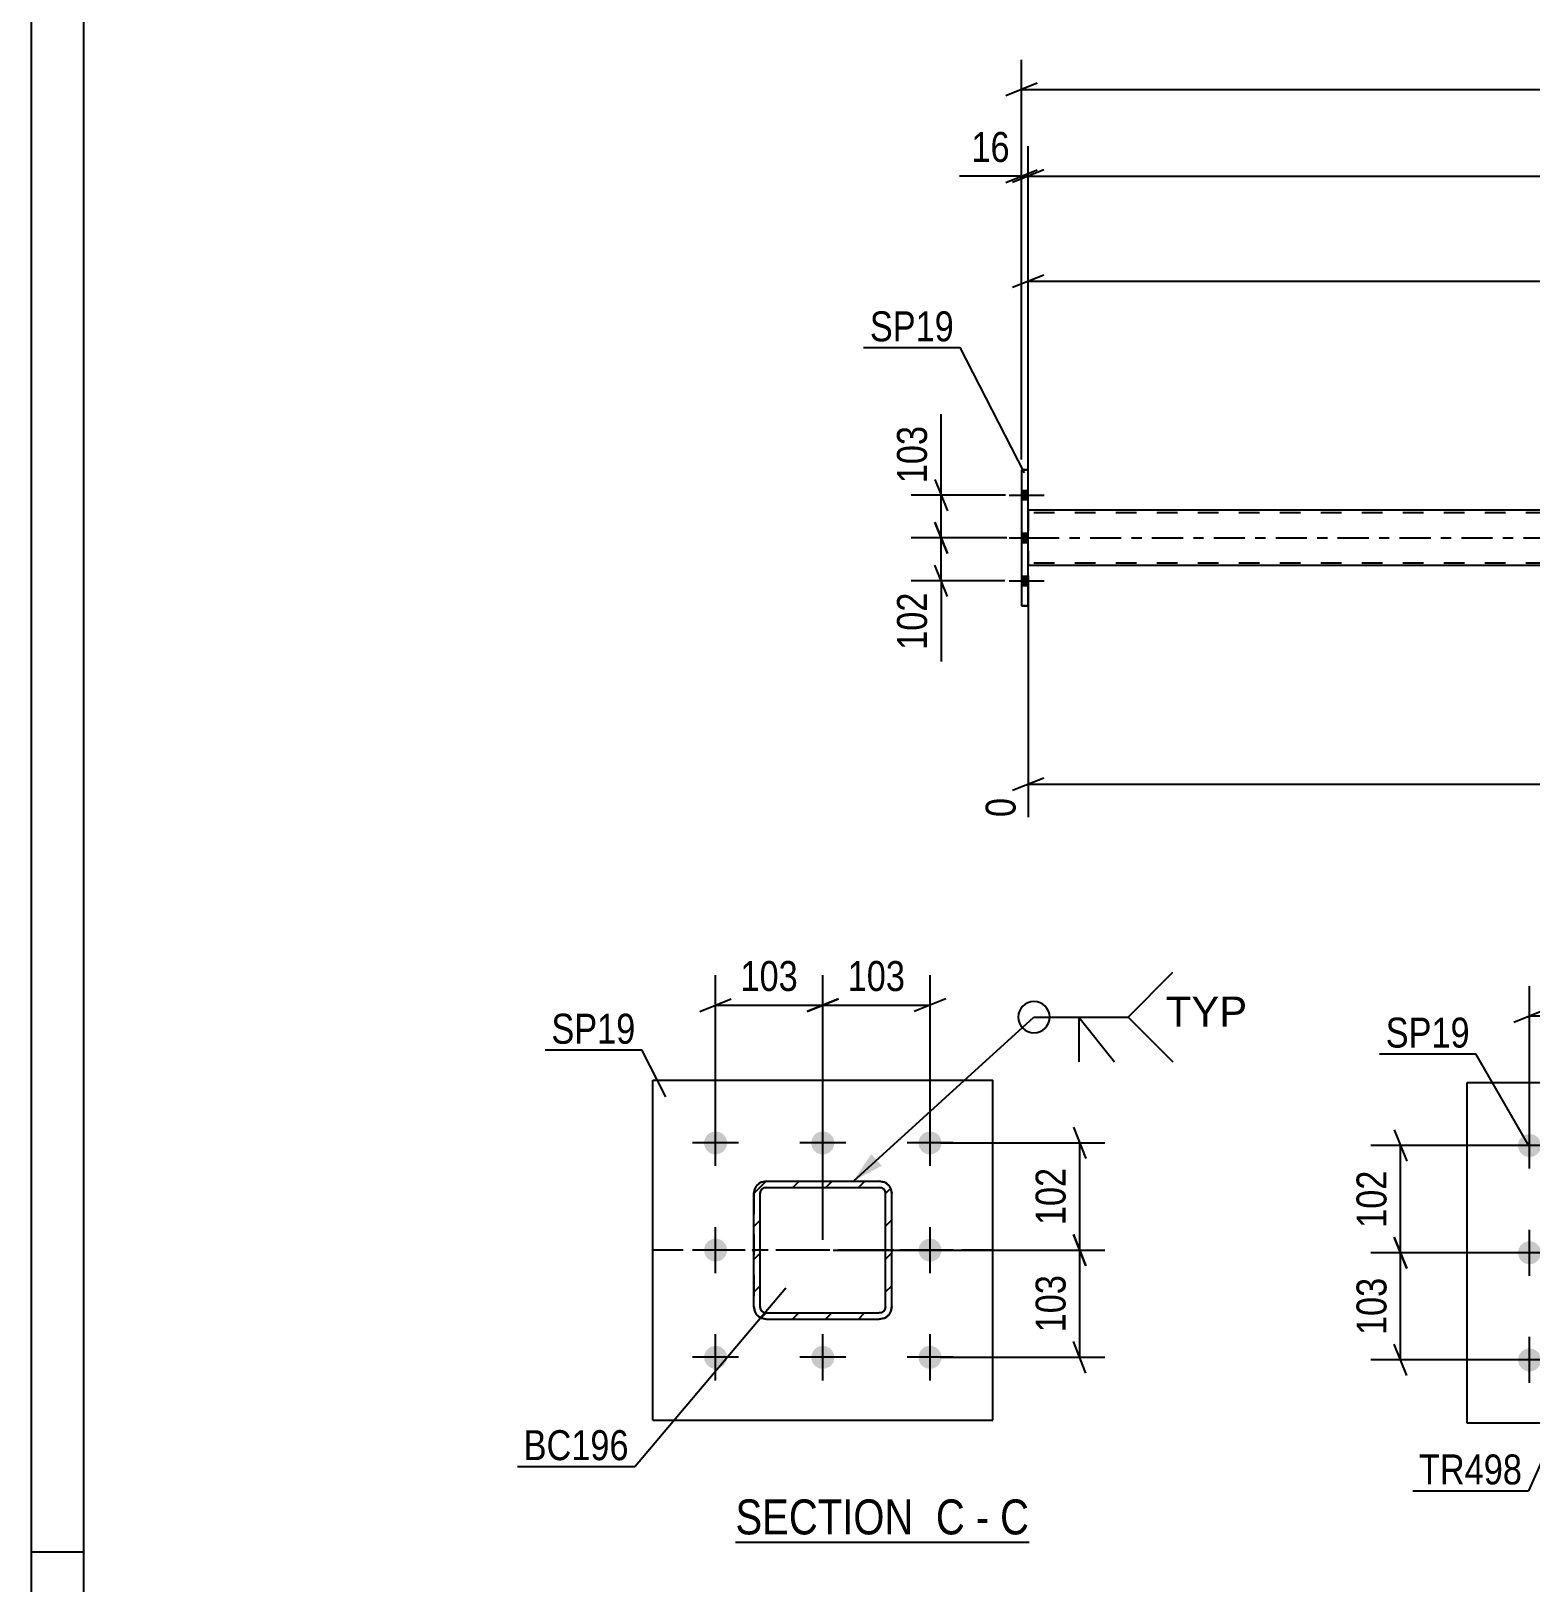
# Model space of a CAD drawing. Header units: millimetres. Extents: x 0 to 841, y 0 to 594.
# Drawn here: x 0 to 143.4, y 146.1 to 294.4 of the extents above; entities that cross this region are included whole.
import ezdxf

# ---------------------------------------------------------------- set-up
doc = ezdxf.new("R2010")
doc.units = ezdxf.units.MM
doc.linetypes.add('DXK_LINE_DOT2', pattern=[3.9198, 1.9599, -1.9599])
doc.linetypes.add('DXK_LINE_DOT3', pattern=[5.9187, 2.979, -0.9799, 0.9799, -0.9799])
doc.styles.add('Arial', font='ARIAL.TTF', dxfattribs={"height": 0.2})
doc.styles.add('Arial Narrow', font='ARIALN.TTF', dxfattribs={"height": 0.2})

# ---------------------------------------------------------------- blocks, each defined once
blk = doc.blocks.new('Unknown-303386140-1133')
at = {"color": 5, "linetype": 'Continuous'}
for p, q in [((0, 594), (0, 0)), ((5, 589), (5, 5)), ((5, 149), (0, 149))]:
    blk.add_line(p, q, dxfattribs=at)
blk = doc.blocks.new('Unknown-303386140-13 - 1645')
at = {"color": 6, "linetype": 'Continuous'}
blk.add_line((67.35, 149.95), (95.42, 149.95), dxfattribs=at)
at = {"color": 0, "linetype": 'Continuous'}
for points in [[(85.46, 150.7), (85.46, 154.2), (67.35, 154.2), (67.35, 150.7)], [(89.28, 150.7), (89.28, 154.2), (86.51, 154.2), (86.51, 150.7)], [(91.6, 150.7), (91.6, 154.2), (90.33, 154.2), (90.33, 150.7)], [(95.42, 150.7), (95.42, 154.2), (92.65, 154.2), (92.65, 150.7)]]:
    blk.add_wipeout(points, dxfattribs=at)
at = {"color": 7, "linetype": 'Continuous', "style": 'Arial Narrow'}
for s, p in [('SECTION ', (67.35, 150.7)), ('C', (86.51, 150.7)), ('C', (92.65, 150.7)), ('-', (90.33, 150.7))]:
    blk.add_text(s, height=3.34, dxfattribs=at).set_placement(p)
blk = doc.blocks.new('Part-303386140-21677 - 21658')
at = {"color": 2, "linetype": 'Continuous'}
for p, q in [((169.77, 193.88), (137.27, 193.88)), ((137.27, 193.88), (137.27, 161.38)), ((169.77, 161.38), (169.77, 193.88)), ((137.27, 161.38), (169.77, 161.38))]:
    blk.add_line(p, q, dxfattribs=at)
blk = doc.blocks.new('Bolt-303386140-21777 - 21658')
at = {"linetype": 'Continuous'}
for points in [[(143.27, 186.78, -1), (143.27, 188.98, -1)], [(153.52, 186.78, -1), (153.52, 188.98, -1)], [(163.77, 186.78, -1), (163.77, 188.98, -1)], [(143.27, 176.53, -1), (143.27, 178.73, -1)], [(163.77, 176.53, -1), (163.77, 178.73, -1)], [(143.27, 166.28, -1), (143.27, 168.48, -1)], [(153.52, 166.28, -1), (153.52, 168.48, -1)], [(163.77, 166.28, -1), (163.77, 168.48, -1)]]:
    blk.add_hatch(color=1, dxfattribs=at).paths.add_polyline_path(points)
at = {"color": 1, "linetype": 'Continuous'}
for p, q in [((143.27, 185.68), (143.27, 190.08)), ((153.52, 185.68), (153.52, 190.08)), ((163.77, 185.68), (163.77, 190.08)), ((145.47, 187.88), (141.07, 187.88)), ((155.72, 187.88), (151.32, 187.88)), ((165.97, 187.88), (161.57, 187.88)), ((143.27, 175.43), (143.27, 179.83)), ((163.77, 175.43), (163.77, 179.83)), ((145.47, 177.63), (141.07, 177.63)), ((165.97, 177.63), (161.57, 177.63)), ((143.27, 165.18), (143.27, 169.58)), ((153.52, 165.18), (153.52, 169.58)), ((163.77, 165.18), (163.77, 169.58)), ((145.47, 167.38), (141.07, 167.38)), ((155.72, 167.38), (151.32, 167.38)), ((165.97, 167.38), (161.57, 167.38))]:
    blk.add_line(p, q, dxfattribs=at)
blk = doc.blocks.new('Bolt-303386140-2664 - 2646')
at = {"linetype": 'Continuous'}
for points in [[(95.33, 249.64), (95.33, 250.52), (94.69, 250.52), (94.69, 249.64)], [(95.33, 249.64), (95.33, 250.52), (94.69, 250.52), (94.69, 249.64)], [(95.33, 249.64), (95.33, 250.52), (94.69, 250.52), (94.69, 249.64)], [(95.33, 245.54), (95.33, 246.42), (94.69, 246.42), (94.69, 245.54)], [(95.33, 245.54), (95.33, 246.42), (94.69, 246.42), (94.69, 245.54)], [(95.33, 241.44), (95.33, 242.32), (94.69, 242.32), (94.69, 241.44)], [(95.33, 241.44), (95.33, 242.32), (94.69, 242.32), (94.69, 241.44)], [(95.33, 241.44), (95.33, 242.32), (94.69, 242.32), (94.69, 241.44)]]:
    blk.add_hatch(color=1, dxfattribs=at).paths.add_polyline_path(points)
at = {"color": 1, "linetype": 'Continuous'}
for p, q in [((93.53, 250.08), (96.85, 250.08)), ((93.53, 250.08), (96.85, 250.08)), ((93.53, 250.08), (96.85, 250.08)), ((94.69, 250.52), (95.33, 250.52)), ((94.69, 250.52), (95.33, 250.52)), ((94.69, 250.52), (95.33, 250.52)), ((94.69, 249.64), (95.33, 249.64)), ((94.69, 249.64), (95.33, 249.64)), ((94.69, 249.64), (95.33, 249.64)), ((94.69, 246.42), (95.33, 246.42)), ((94.69, 246.42), (95.33, 246.42)), ((93.53, 245.98), (96.85, 245.98)), ((93.53, 245.98), (96.85, 245.98)), ((94.69, 245.54), (95.33, 245.54)), ((94.69, 245.54), (95.33, 245.54)), ((93.53, 241.88), (96.85, 241.88)), ((93.53, 241.88), (96.85, 241.88)), ((93.53, 241.88), (96.85, 241.88)), ((94.69, 242.32), (95.33, 242.32)), ((94.69, 242.32), (95.33, 242.32)), ((94.69, 242.32), (95.33, 242.32)), ((94.69, 241.44), (95.33, 241.44)), ((94.69, 241.44), (95.33, 241.44)), ((94.69, 241.44), (95.33, 241.44))]:
    blk.add_line(p, q, dxfattribs=at)
blk = doc.blocks.new('Part-303386140-2718 - 2646')
at = {"color": 2, "linetype": 'Continuous'}
for p, q in [((764.21, 248.62), (95.33, 248.62)), ((239.69, 243.34), (95.33, 243.34))]:
    blk.add_line(p, q, dxfattribs=at)
at = {"color": 7, "linetype": 'DXK_LINE_DOT2'}
for p, q in [((95.33, 248.62), (95.33, 243.34)), ((764.21, 248.38), (95.33, 248.38)), ((764.21, 243.58), (95.33, 243.58))]:
    blk.add_line(p, q, dxfattribs=at)
at = {"color": 7, "linetype": 'DXK_LINE_DOT3'}
blk.add_line((95.33, 245.98), (764.21, 245.98), dxfattribs=at)
blk = doc.blocks.new('Part-303386140-2788 - 2646')
at = {"color": 2, "linetype": 'Continuous'}
for p, q in [((94.69, 252.48), (95.33, 252.48)), ((94.69, 252.48), (94.69, 252.48)), ((94.69, 252.48), (94.69, 239.48)), ((95.33, 252.48), (95.33, 252.48)), ((95.33, 239.48), (95.33, 252.48)), ((94.69, 239.48), (95.33, 239.48))]:
    blk.add_line(p, q, dxfattribs=at)
at = {"color": 7, "linetype": 'DXK_LINE_DOT2'}
for p, q in [((95.33, 252.48), (94.69, 252.48)), ((94.69, 252.48), (94.69, 252.48)), ((95.33, 252.48), (95.33, 252.48)), ((95.33, 239.48), (94.69, 239.48))]:
    blk.add_line(p, q, dxfattribs=at)
blk = doc.blocks.new('Part-303386140-1679 - 1645')
at = {"linetype": 'Continuous'}
h = blk.add_hatch(dxfattribs=at)
h.set_pattern_fill('', scale=0.7, style=0, pattern_type=0)
h.set_pattern_definition([(45, (70.302, 184.4828), (-1.57154, 1.57154), [])])
h.paths.add_polyline_path([(81.1, 184.48), (70.3, 184.48), (69.84, 184.39), (69.45, 184.13), (69.19, 183.74), (69.1, 183.28), (69.1, 172.48), (69.19, 172.02), (69.45, 171.63), (69.84, 171.37), (70.3, 171.28), (81.1, 171.28), (81.56, 171.37), (81.95, 171.63), (82.21, 172.02), (82.3, 172.48), (82.3, 183.28), (82.21, 183.74), (81.95, 184.13), (81.56, 184.39)])
h.paths.add_polyline_path([(81.66, 183.51), (81.7, 183.28), (81.7, 172.48), (81.66, 172.25), (81.53, 172.06), (81.33, 171.93), (81.1, 171.88), (70.3, 171.88), (70.07, 171.93), (69.88, 172.06), (69.75, 172.25), (69.7, 172.48), (69.7, 183.28), (69.75, 183.51), (69.88, 183.71), (70.07, 183.84), (70.3, 183.88), (81.1, 183.88), (81.33, 183.84), (81.53, 183.71)])
at = {"color": 7, "linetype": 'DXK_LINE_DOT2'}
for p, q in [((69.84, 184.39), (70.3, 184.48)), ((70.3, 184.48), (81.1, 184.48)), ((81.1, 184.48), (81.56, 184.39)), ((69.1, 183.28), (69.19, 183.74)), ((69.1, 183.28), (69.1, 172.48)), ((69.75, 183.51), (69.7, 183.28)), ((69.7, 172.48), (69.7, 183.28)), ((69.88, 183.71), (69.75, 183.51)), ((70.07, 183.84), (69.88, 183.71)), ((70.3, 183.88), (70.07, 183.84)), ((70.3, 183.88), (81.1, 183.88)), ((81.33, 183.84), (81.1, 183.88)), ((81.53, 183.71), (81.33, 183.84)), ((81.66, 183.51), (81.53, 183.71)), ((81.7, 183.28), (81.66, 183.51)), ((81.7, 172.48), (81.7, 183.28)), ((82.21, 183.74), (82.3, 183.28)), ((82.3, 172.48), (82.3, 183.28)), ((69.19, 172.02), (69.1, 172.48)), ((69.7, 172.48), (69.75, 172.25)), ((69.75, 172.25), (69.88, 172.06)), ((81.53, 172.06), (81.66, 172.25)), ((81.66, 172.25), (81.7, 172.48)), ((82.3, 172.48), (82.21, 172.02)), ((70.3, 171.28), (69.84, 171.37)), ((69.88, 172.06), (70.07, 171.93)), ((70.07, 171.93), (70.3, 171.88)), ((70.3, 171.88), (81.1, 171.88)), ((70.3, 171.28), (81.1, 171.28)), ((81.1, 171.88), (81.33, 171.93)), ((81.56, 171.37), (81.1, 171.28)), ((81.33, 171.93), (81.53, 172.06))]:
    blk.add_line(p, q, dxfattribs=at)
at = {"color": 2, "linetype": 'Continuous'}
for p, q in [((70.3, 184.48), (69.84, 184.39)), ((70.3, 184.48), (70.3, 184.48)), ((70.3, 184.48), (81.1, 184.48)), ((81.1, 184.48), (81.1, 184.48)), ((81.56, 184.39), (81.1, 184.48)), ((69.19, 183.74), (69.1, 183.28)), ((69.1, 183.28), (69.1, 183.28)), ((69.1, 172.48), (69.1, 183.28)), ((69.7, 183.28), (69.75, 183.51)), ((69.7, 183.28), (69.7, 183.28)), ((69.7, 172.48), (69.7, 183.28)), ((69.75, 183.51), (69.88, 183.71)), ((69.88, 183.71), (70.07, 183.84)), ((70.07, 183.84), (70.3, 183.88)), ((70.3, 183.88), (70.3, 183.88)), ((70.3, 183.88), (81.1, 183.88)), ((81.1, 183.88), (81.1, 183.88)), ((81.1, 183.88), (81.33, 183.84)), ((81.33, 183.84), (81.53, 183.71)), ((81.53, 183.71), (81.66, 183.51)), ((81.66, 183.51), (81.7, 183.28)), ((81.7, 183.28), (81.7, 183.28)), ((81.7, 172.48), (81.7, 183.28)), ((82.3, 183.28), (82.21, 183.74)), ((82.3, 183.28), (82.3, 183.28)), ((82.3, 172.48), (82.3, 183.28)), ((69.1, 172.48), (69.1, 172.48)), ((69.1, 172.48), (69.19, 172.02)), ((69.7, 172.48), (69.7, 172.48)), ((69.75, 172.25), (69.7, 172.48)), ((69.88, 172.06), (69.75, 172.25)), ((81.66, 172.25), (81.53, 172.06)), ((81.7, 172.48), (81.66, 172.25)), ((81.7, 172.48), (81.7, 172.48)), ((82.21, 172.02), (82.3, 172.48)), ((82.3, 172.48), (82.3, 172.48)), ((69.84, 171.37), (70.3, 171.28)), ((70.07, 171.93), (69.88, 172.06)), ((70.3, 171.88), (70.07, 171.93)), ((70.3, 171.88), (70.3, 171.88)), ((70.3, 171.88), (81.1, 171.88)), ((70.3, 171.28), (70.3, 171.28)), ((70.3, 171.28), (81.1, 171.28)), ((81.33, 171.93), (81.1, 171.88)), ((81.1, 171.88), (81.1, 171.88)), ((81.1, 171.28), (81.56, 171.37)), ((81.1, 171.28), (81.1, 171.28)), ((81.53, 172.06), (81.33, 171.93))]:
    blk.add_line(p, q, dxfattribs=at)
at = {"color": 7, "linetype": 'DXK_LINE_DOT3'}
blk.add_line((75.7, 177.88), (75.7, 177.88), dxfattribs=at)
at = {"color": 7, "linetype": 'DXK_LINE_DOT2'}
for centre, start, end in [((70.3, 183.28), 112.5, 157.5), ((81.1, 183.28), 22.5, 67.5), ((70.3, 172.48), 202.5, 247.5), ((81.1, 172.48), 292.5, 337.5)]:
    blk.add_arc(centre, 1.2, start, end, dxfattribs=at)
at = {"color": 2, "linetype": 'Continuous'}
for centre, start, end in [((70.3, 183.28), 112.5, 157.5), ((81.1, 183.28), 22.5, 67.5), ((70.3, 172.48), 202.5, 247.5), ((81.1, 172.48), 292.5, 337.5)]:
    blk.add_arc(centre, 1.2, start, end, dxfattribs=at)
blk = doc.blocks.new('Part-303386140-1749 - 1645')
at = {"linetype": 'Continuous'}
for points in [[(69.1, 177.78, -1), (69.1, 177.98, -1)], [(82.3, 177.78, -1), (82.3, 177.98, -1)]]:
    blk.add_hatch(color=30, dxfattribs=at).paths.add_polyline_path(points)
at = {"color": 2, "linetype": 'Continuous'}
for p, q in [((59.45, 161.63), (59.45, 194.13)), ((59.45, 194.13), (91.95, 194.13)), ((91.95, 161.63), (91.95, 194.13)), ((59.45, 161.63), (91.95, 161.63))]:
    blk.add_line(p, q, dxfattribs=at)
at = {"color": 7, "linetype": 'DXK_LINE_DOT3'}
blk.add_line((91.95, 177.88), (59.45, 177.88), dxfattribs=at)
at = {"color": 30, "linetype": 'DXK_LINE_DOT3'}
blk.add_line((82.3, 177.88), (69.1, 177.88), dxfattribs=at)
at = {"color": 30, "linetype": 'Continuous'}
for centre in [(69.1, 177.88), (82.3, 177.88)]:
    blk.add_circle(centre, 0.1, dxfattribs=at)
blk = doc.blocks.new('Bolt-303386140-1733 - 1645')
at = {"linetype": 'Continuous'}
for points in [[(65.45, 187.03, -1), (65.45, 189.23, -1)], [(75.7, 187.03, -1), (75.7, 189.23, -1)], [(85.95, 187.03, -1), (85.95, 189.23, -1)], [(65.45, 176.78, -1), (65.45, 178.98, -1)], [(85.95, 176.78, -1), (85.95, 178.98, -1)], [(65.45, 166.53, -1), (65.45, 168.73, -1)], [(75.7, 166.53, -1), (75.7, 168.73, -1)], [(85.95, 166.53, -1), (85.95, 168.73, -1)]]:
    blk.add_hatch(color=1, dxfattribs=at).paths.add_polyline_path(points)
at = {"color": 1, "linetype": 'Continuous'}
for p, q in [((65.45, 185.93), (65.45, 190.33)), ((75.7, 185.93), (75.7, 190.33)), ((85.95, 185.93), (85.95, 190.33)), ((67.65, 188.13), (63.25, 188.13)), ((77.9, 188.13), (73.5, 188.13)), ((88.15, 188.13), (83.75, 188.13)), ((65.45, 175.68), (65.45, 180.08)), ((85.95, 175.68), (85.95, 180.08)), ((67.65, 177.88), (63.25, 177.88)), ((88.15, 177.88), (83.75, 177.88)), ((65.45, 165.43), (65.45, 169.83)), ((75.7, 165.43), (75.7, 169.83)), ((85.95, 165.43), (85.95, 169.83)), ((67.65, 167.63), (63.25, 167.63)), ((77.9, 167.63), (73.5, 167.63)), ((88.15, 167.63), (83.75, 167.63))]:
    blk.add_line(p, q, dxfattribs=at)
blk = doc.blocks.new('StraightDimension-303386140-22073 - 21658')
at = {"color": 7, "linetype": 'Continuous'}
for p, q in [((143.27, 188.88), (143.27, 203.13)), ((153.52, 178.63), (153.52, 203.13)), ((141.77, 199.68), (144.77, 200.88)), ((155.02, 200.88), (152.02, 199.68)), ((143.27, 200.28), (153.52, 200.28))]:
    blk.add_line(p, q, dxfattribs=at)
at = {"color": 0}
blk.add_wipeout([(151.74, 201.03), (151.74, 205.23), (145.05, 205.23), (145.05, 201.03)], dxfattribs=at)
at = {"color": 3, "style": 'Arial Narrow'}
blk.add_text('103', height=2.863, dxfattribs=at).set_placement((145.65, 201.63))
blk = doc.blocks.new('StraightDimension-303386140-22121 - 21658')
at = {"color": 7, "linetype": 'Continuous'}
for p, q in [((130.34, 189.38), (131.54, 186.38)), ((142.27, 187.88), (128.09, 187.88)), ((130.94, 177.63), (130.94, 187.88)), ((131.54, 176.13), (130.34, 179.13)), ((152.52, 177.63), (128.09, 177.63))]:
    blk.add_line(p, q, dxfattribs=at)
at = {"color": 0}
blk.add_wipeout([(130.19, 186.09), (125.99, 186.09), (125.99, 179.41), (130.19, 179.41)], dxfattribs=at)
at = {"color": 3, "style": 'Arial Narrow'}
blk.add_text('102', height=2.863, rotation=90.0002, dxfattribs=at).set_placement((129.59, 180.01))
blk = doc.blocks.new('StraightDimension-303386140-22122 - 21658')
at = {"color": 7, "linetype": 'Continuous'}
for p, q in [((130.34, 179.13), (131.54, 176.13)), ((152.52, 177.63), (128.09, 177.63)), ((130.94, 167.38), (130.94, 177.63)), ((131.54, 165.88), (130.34, 168.88)), ((142.27, 167.38), (128.09, 167.38))]:
    blk.add_line(p, q, dxfattribs=at)
at = {"color": 0}
blk.add_wipeout([(130.19, 175.84), (125.99, 175.84), (125.99, 169.16), (130.19, 169.16)], dxfattribs=at)
at = {"color": 3, "style": 'Arial Narrow'}
blk.add_text('103', height=2.863, rotation=90.0002, dxfattribs=at).set_placement((129.59, 169.76))
blk = doc.blocks.new('StraightDimension-303386140-21967 - 2646')
at = {"color": 7, "linetype": 'Continuous'}
for p, q in [((87.01, 250.08), (87.01, 257.82)), ((87.01, 250.08), (87.01, 257.82)), ((86.41, 251.58), (87.61, 248.58)), ((93.16, 250.08), (84.16, 250.08)), ((87.01, 245.98), (87.01, 250.08)), ((87.61, 244.48), (86.41, 247.48)), ((93.29, 245.98), (84.16, 245.98))]:
    blk.add_line(p, q, dxfattribs=at)
at = {"color": 0}
blk.add_wipeout([(86.26, 257.29), (82.06, 257.29), (82.06, 250.61), (86.26, 250.61)], dxfattribs=at)
at = {"color": 3, "style": 'Arial Narrow'}
blk.add_text('103', height=2.863, rotation=90.0002, dxfattribs=at).set_placement((85.66, 251.21))
blk = doc.blocks.new('StraightDimension-303386140-2887 - 2646')
at = {"color": 7, "linetype": 'Continuous'}
for p, q in [((95.33, 249.62), (95.33, 273.37)), ((96.83, 271.12), (93.83, 269.92)), ((95.33, 270.52), (240.49, 270.52))]:
    blk.add_line(p, q, dxfattribs=at)
blk = doc.blocks.new('StraightDimension-303386140-2906 - 2646')
at = {"color": 7, "linetype": 'Continuous'}
for p, q in [((94.69, 253.48), (94.69, 291.71)), ((96.19, 289.46), (93.19, 288.26)), ((94.69, 288.86), (775.07, 288.86))]:
    blk.add_line(p, q, dxfattribs=at)
blk = doc.blocks.new('StraightDimension-303386140-2953 - 2646')
at = {"color": 7, "linetype": 'Continuous'}
for p, q in [((94.69, 253.48), (94.69, 283.43)), ((95.33, 253.48), (95.33, 283.43)), ((94.69, 280.58), (88.78, 280.58)), ((94.69, 280.58), (88.78, 280.58)), ((93.19, 279.98), (96.19, 281.18)), ((96.83, 281.18), (93.83, 279.98)), ((94.69, 280.58), (95.33, 280.58))]:
    blk.add_line(p, q, dxfattribs=at)
at = {"color": 0}
blk.add_wipeout([(94.17, 281.33), (94.17, 285.53), (89.31, 285.53), (89.31, 281.33)], dxfattribs=at)
at = {"color": 3, "style": 'Arial Narrow'}
blk.add_text('16', height=2.863, dxfattribs=at).set_placement((89.91, 281.93))
blk = doc.blocks.new('StraightDimension-303386140-2963 - 2646')
at = {"color": 7, "linetype": 'Continuous'}
for p, q in [((95.33, 253.48), (95.33, 283.43)), ((96.83, 281.18), (93.83, 279.98)), ((95.33, 280.58), (774.43, 280.58))]:
    blk.add_line(p, q, dxfattribs=at)
blk = doc.blocks.new('StraightDimension-303386140-21968 - 2646')
at = {"color": 7, "linetype": 'Continuous'}
for p, q in [((86.41, 247.48), (87.61, 244.48)), ((93.29, 245.98), (84.16, 245.98)), ((87.01, 241.88), (87.01, 245.98)), ((87.61, 240.38), (86.41, 243.38)), ((93.1, 241.88), (84.16, 241.88)), ((87.01, 241.88), (87.01, 234.15)), ((87.01, 241.88), (87.01, 234.15))]:
    blk.add_line(p, q, dxfattribs=at)
at = {"color": 0}
blk.add_wipeout([(86.26, 241.36), (82.06, 241.36), (82.06, 234.68), (86.26, 234.68)], dxfattribs=at)
at = {"color": 3, "style": 'Arial Narrow'}
blk.add_text('102', height=2.863, rotation=90.0002, dxfattribs=at).set_placement((85.66, 235.28))
blk = doc.blocks.new('StraightDimension-303386140-24042 - 2646')
at = {"color": 7, "linetype": 'Continuous'}
for p, q in [((95.33, 242.34), (95.33, 219.29)), ((96.83, 223.02), (93.83, 221.82)), ((95.33, 222.42), (240.49, 222.42))]:
    blk.add_line(p, q, dxfattribs=at)
at = {"color": 0, "linetype": 'Continuous'}
blk.add_wipeout([(94.73, 221.72), (90.53, 221.72), (90.53, 218.69), (94.73, 218.69)], dxfattribs=at)
at = {"color": 3, "linetype": 'Continuous', "style": 'Arial Narrow'}
blk.add_text('0', height=2.86, rotation=90.0002, dxfattribs=at).set_placement((94.13, 219.29))
blk = doc.blocks.new('StraightDimension-303386140-22019 - 1645')
at = {"color": 7, "linetype": 'Continuous'}
for p, q in [((99.66, 179.39), (100.86, 176.39)), ((76.7, 177.89), (102.66, 177.89)), ((100.26, 167.63), (100.26, 177.89)), ((100.86, 166.13), (99.66, 169.13)), ((86.95, 167.63), (102.66, 167.63))]:
    blk.add_line(p, q, dxfattribs=at)
at = {"color": 0}
blk.add_wipeout([(99.51, 176.1), (95.31, 176.1), (95.31, 169.42), (99.51, 169.42)], dxfattribs=at)
at = {"color": 3, "style": 'Arial Narrow'}
blk.add_text('103', height=2.863, rotation=90.0002, dxfattribs=at).set_placement((98.91, 170.02))
blk = doc.blocks.new('StraightDimension-303386140-22018 - 1645')
at = {"color": 7, "linetype": 'Continuous'}
for p, q in [((99.66, 189.63), (100.86, 186.63)), ((86.95, 188.13), (102.66, 188.13)), ((100.26, 177.89), (100.26, 188.13)), ((100.86, 176.39), (99.66, 179.39)), ((76.7, 177.89), (102.66, 177.89))]:
    blk.add_line(p, q, dxfattribs=at)
at = {"color": 0}
blk.add_wipeout([(99.51, 186.35), (95.31, 186.35), (95.31, 179.67), (99.51, 179.67)], dxfattribs=at)
at = {"color": 3, "style": 'Arial Narrow'}
blk.add_text('102', height=2.863, rotation=90.0002, dxfattribs=at).set_placement((98.91, 180.27))
blk = doc.blocks.new('StraightDimension-303386140-22045 - 1645')
at = {"color": 7, "linetype": 'Continuous'}
for p, q in [((75.7, 178.88), (75.7, 204.16)), ((85.95, 189.13), (85.95, 204.16)), ((74.2, 200.71), (77.2, 201.91)), ((87.45, 201.91), (84.45, 200.71)), ((75.7, 201.31), (85.95, 201.31))]:
    blk.add_line(p, q, dxfattribs=at)
at = {"color": 0}
blk.add_wipeout([(84.17, 202.06), (84.17, 206.26), (77.48, 206.26), (77.48, 202.06)], dxfattribs=at)
at = {"color": 3, "style": 'Arial Narrow'}
blk.add_text('103', height=2.863, dxfattribs=at).set_placement((78.08, 202.66))
blk = doc.blocks.new('StraightDimension-303386140-22046 - 1645')
at = {"color": 7, "linetype": 'Continuous'}
for p, q in [((65.45, 189.13), (65.45, 204.16)), ((75.7, 178.88), (75.7, 204.16)), ((63.95, 200.71), (66.95, 201.91)), ((77.2, 201.91), (74.2, 200.71)), ((65.45, 201.31), (75.7, 201.31))]:
    blk.add_line(p, q, dxfattribs=at)
at = {"color": 0}
blk.add_wipeout([(73.92, 202.06), (73.92, 206.26), (67.23, 206.26), (67.23, 202.06)], dxfattribs=at)
at = {"color": 3, "style": 'Arial Narrow'}
blk.add_text('103', height=2.863, dxfattribs=at).set_placement((67.83, 202.66))
blk = doc.blocks.new('Mark-303386140-22169 - 21658')
at = {"color": 0}
blk.add_wipeout([(137.55, 197.25), (137.55, 200.25), (129.52, 200.25), (129.52, 197.25)], dxfattribs=at)
blk.add_wipeout([(137.55, 197.25), (137.55, 200.25), (129.52, 200.25), (129.52, 197.25)], dxfattribs=at)
at = {"color": 30, "linetype": 'Continuous'}
for p in [(128.92, 196.65), (143.15, 187.99)]:
    blk.add_line(p, (138.15, 196.65), dxfattribs=at)
at = {"color": 3, "style": 'Arial Narrow'}
blk.add_text('SP19', height=2.863, dxfattribs=at).set_placement((129.52, 197.25))
blk = doc.blocks.new('Mark-303386140-22172 - 21658')
at = {"color": 0}
blk.add_wipeout([(142.56, 155.48), (142.56, 158.48), (132.7, 158.48), (132.7, 155.48)], dxfattribs=at)
blk.add_wipeout([(142.56, 155.48), (142.56, 158.48), (132.7, 158.48), (132.7, 155.48)], dxfattribs=at)
at = {"color": 30, "linetype": 'Continuous'}
for p in [(151.88, 174.48), (132.1, 154.88)]:
    blk.add_line(p, (143.16, 154.88), dxfattribs=at)
at = {"color": 3, "style": 'Arial Narrow'}
blk.add_text('TR498', height=2.863, dxfattribs=at).set_placement((132.7, 155.48))
blk = doc.blocks.new('Mark-303386140-2784 - 2646')
at = {"color": 0}
blk.add_wipeout([(88.24, 264.78), (88.24, 267.78), (80.2, 267.78), (80.2, 264.78)], dxfattribs=at)
blk.add_wipeout([(88.24, 264.78), (88.24, 267.78), (80.2, 267.78), (80.2, 264.78)], dxfattribs=at)
at = {"color": 30, "linetype": 'Continuous'}
for p in [(79.6, 264.18), (94.98, 252.21)]:
    blk.add_line(p, (88.84, 264.18), dxfattribs=at)
at = {"color": 3, "style": 'Arial Narrow'}
blk.add_text('SP19', height=2.863, dxfattribs=at).set_placement((80.2, 264.78))
blk = doc.blocks.new('Mark-303386140-1675 - 1645')
at = {"color": 0}
blk.add_wipeout([(57.15, 157.8), (57.15, 160.8), (47.1, 160.8), (47.1, 157.8)], dxfattribs=at)
blk.add_wipeout([(57.15, 157.8), (57.15, 160.8), (47.1, 160.8), (47.1, 157.8)], dxfattribs=at)
at = {"color": 30, "linetype": 'Continuous'}
for p in [(72.15, 174.25), (46.5, 157.2)]:
    blk.add_line(p, (57.75, 157.2), dxfattribs=at)
at = {"color": 3, "style": 'Arial Narrow'}
blk.add_text('BC196', height=2.863, dxfattribs=at).set_placement((47.1, 157.8))
blk = doc.blocks.new('Mark-303386140-1745 - 1645')
at = {"color": 0}
blk.add_wipeout([(57.79, 197.62), (57.79, 200.62), (49.75, 200.62), (49.75, 197.62)], dxfattribs=at)
blk.add_wipeout([(57.79, 197.62), (57.79, 200.62), (49.75, 200.62), (49.75, 197.62)], dxfattribs=at)
at = {"color": 30, "linetype": 'Continuous'}
for p in [(49.15, 197.02), (60.7, 192.55)]:
    blk.add_line(p, (58.39, 197.02), dxfattribs=at)
at = {"color": 3, "style": 'Arial Narrow'}
blk.add_text('SP19', height=2.863, dxfattribs=at).set_placement((49.75, 197.62))
blk = doc.blocks.new('WeldMark-303386140-1815 - 1645')
at = {"linetype": 'Continuous'}
blk.add_hatch(color=30, dxfattribs=at).paths.add_polyline_path([(81.34, 185.95), (78.62, 184.49), (80.33, 187.06)])
at = {"color": 30, "linetype": 'Continuous'}
for p, q in [((78.62, 184.49), (95.89, 200.16)), ((95.89, 200.16), (104.89, 200.16))]:
    blk.add_line(p, q, dxfattribs=at)
at = {"color": 3, "linetype": 'Continuous'}
for q in [(103.6, 195.88), (100.18, 195.88)]:
    blk.add_line((100.18, 200.16), q, dxfattribs=at)
for start, end in [(90, 270), (270, 90)]:
    blk.add_arc((95.89, 200.16), 1.5, start, end, dxfattribs=at)
at = {"color": 0, "linetype": 'Continuous'}
blk.add_wipeout([(116.27, 199.26), (116.27, 202.26), (108.49, 202.26), (108.49, 199.26)], dxfattribs=at)
blk.add_wipeout([(116.27, 199.26), (116.27, 202.26), (108.49, 202.26), (108.49, 199.26)], dxfattribs=at)
at = {"color": 3, "linetype": 'Continuous'}
for q in [(109.18, 204.45), (109.18, 195.88)]:
    blk.add_line((104.89, 200.16), q, dxfattribs=at)
at = {"color": 3, "linetype": 'Continuous', "style": 'Arial'}
blk.add_text('TYP', height=2.865, dxfattribs=at).set_placement((108.49, 199.26))

msp = doc.modelspace()

# ---------------------------------------------------------------- block references
for name in ['Unknown-303386140-1133', 'Part-303386140-2788 - 2646', 'Bolt-303386140-2664 - 2646', 'Part-303386140-2718 - 2646', 'Part-303386140-1749 - 1645', 'Part-303386140-21677 - 21658', 'Bolt-303386140-1733 - 1645', 'Bolt-303386140-21777 - 21658', 'Part-303386140-1679 - 1645']:
    msp.add_blockref(name, (0, 0))

# ---------------------------------------------------------------- next in the draw order: block references
for name in ['StraightDimension-303386140-21967 - 2646', 'StraightDimension-303386140-22073 - 21658', 'Mark-303386140-1745 - 1645', 'StraightDimension-303386140-22019 - 1645', 'Mark-303386140-1675 - 1645', 'Unknown-303386140-13 - 1645']:
    msp.add_blockref(name, (0, 0))

# ---------------------------------------------------------------- next in the draw order: block references
for name in ['StraightDimension-303386140-2887 - 2646', 'StraightDimension-303386140-21968 - 2646', 'StraightDimension-303386140-22018 - 1645', 'StraightDimension-303386140-22121 - 21658']:
    msp.add_blockref(name, (0, 0))

# ---------------------------------------------------------------- next in the draw order: block references
for name in ['StraightDimension-303386140-2906 - 2646', 'StraightDimension-303386140-24042 - 2646', 'StraightDimension-303386140-22045 - 1645', 'Mark-303386140-22169 - 21658', 'StraightDimension-303386140-22122 - 21658']:
    msp.add_blockref(name, (0, 0))

# ---------------------------------------------------------------- next in the draw order: block references
for name in ['StraightDimension-303386140-2953 - 2646', 'StraightDimension-303386140-22046 - 1645', 'WeldMark-303386140-1815 - 1645', 'Mark-303386140-22172 - 21658']:
    msp.add_blockref(name, (0, 0))

# ---------------------------------------------------------------- next in the draw order: block references
msp.add_blockref('StraightDimension-303386140-2963 - 2646', (0, 0))

# ---------------------------------------------------------------- next in the draw order: block references
msp.add_blockref('Mark-303386140-2784 - 2646', (0, 0))

doc.saveas('drawing.dxf')
